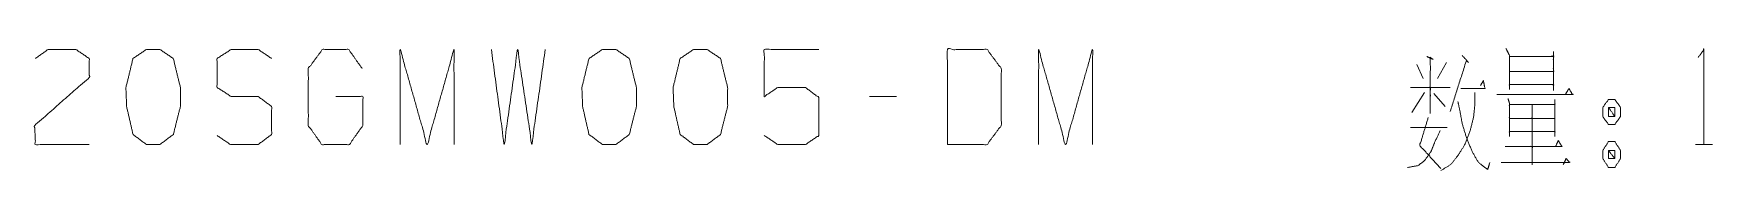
# Model space of a CAD drawing. Header units: millimetres. Extents: x 2210 to 79821, y -19430 to 2344.
# Drawn here: x 8936.57 to 8978.48, y 1554.81 to 1557.88 of the extents above; entities that cross this region are included whole.
import ezdxf

# ---------------------------------------------------------------- set-up
doc = ezdxf.new("R2010")
doc.units = ezdxf.units.MM
doc.layers.add('101', color=7, linetype='Continuous', true_color=0xffffff)

msp = doc.modelspace()

# ---------------------------------------------------------------- linework, layer by layer
at = {"layer": '101', "color": 72, "linetype": 'Continuous', "lineweight": 18}
for p, q in [((8971.099, 1557.456), (8971.258, 1557.106)), ((8971.841, 1557.506), (8971.612, 1557.106)), ((8958.112, 1556.656), (8957.44, 1556.656)), ((8971.293, 1556.756), (8970.975, 1556.256)), ((8971.523, 1556.731), (8971.806, 1556.406)), ((8970.94, 1555.881), (8971.859, 1555.881)), ((8978.052, 1555.456), (8978.476, 1555.456))]:
    msp.add_line(p, q, dxfattribs=at)
for points, knots in [([(8936.616, 1557.606), (8936.934, 1557.831), (8937.624, 1557.831), (8937.959, 1557.606), (8937.959, 1557.131), (8936.598, 1555.931), (8936.616, 1555.456), (8937.959, 1555.456)], [0, 0, 0.069694, 0.192979, 0.265274, 0.350227, 0.67474, 0.759752, 1, 1]), ([(8939.723, 1555.456), (8940.059, 1555.706), (8940.236, 1556.406), (8940.236, 1556.881), (8940.059, 1557.606), (8939.723, 1557.831), (8939.387, 1557.831), (8939.052, 1557.606), (8938.875, 1556.881), (8938.893, 1556.406), (8939.052, 1555.706), (8939.387, 1555.456), (8939.723, 1555.456)], [0, 0, 0.067527, 0.183972, 0.260584, 0.380944, 0.446143, 0.500306, 0.565505, 0.685864, 0.762529, 0.87831, 0.945837, 1, 1]), ([(8941.151, 1555.681), (8941.487, 1555.456), (8942.176, 1555.456), (8942.512, 1555.706), (8942.512, 1556.406), (8942.176, 1556.656), (8941.505, 1556.656), (8941.151, 1556.881), (8941.151, 1557.606), (8941.505, 1557.831), (8942.176, 1557.831), (8942.512, 1557.606)], [0, 0, 0.068034, 0.184053, 0.254519, 0.372335, 0.442801, 0.555845, 0.62637, 0.748394, 0.818919, 0.931963, 1, 1]), ([(8944.117, 1556.656), (8944.789, 1556.656), (8944.789, 1555.931), (8944.453, 1555.456), (8943.764, 1555.456), (8943.428, 1555.931), (8943.428, 1557.356), (8943.781, 1557.831), (8944.435, 1557.831), (8944.771, 1557.356)], [0, 0, 0.103295, 0.214796, 0.304262, 0.410275, 0.49974, 0.718896, 0.809956, 0.910534, 1, 1]), ([(8945.722, 1555.456), (8945.722, 1557.831), (8946.394, 1555.456), (8947.065, 1557.831), (8947.065, 1555.456)], [0, 0, 0.245192, 0.5, 0.754808, 1, 1]), ([(8947.998, 1557.831), (8948.317, 1555.456), (8948.652, 1557.831), (8949.006, 1555.456), (8949.342, 1557.831)], [0, 0, 0.249746, 0.499742, 0.750003, 1, 1]), ([(8951.106, 1555.456), (8951.441, 1555.706), (8951.618, 1556.406), (8951.618, 1556.881), (8951.441, 1557.606), (8951.106, 1557.831), (8950.77, 1557.831), (8950.434, 1557.606), (8950.257, 1556.881), (8950.275, 1556.406), (8950.434, 1555.706), (8950.77, 1555.456), (8951.106, 1555.456)], [0, 0, 0.067527, 0.183972, 0.260584, 0.380944, 0.446143, 0.500306, 0.565505, 0.685864, 0.762529, 0.87831, 0.945837, 1, 1]), ([(8953.382, 1555.456), (8953.718, 1555.706), (8953.895, 1556.406), (8953.895, 1556.881), (8953.718, 1557.606), (8953.382, 1557.831), (8953.046, 1557.831), (8952.71, 1557.606), (8952.534, 1556.881), (8952.551, 1556.406), (8952.71, 1555.706), (8953.046, 1555.456), (8953.382, 1555.456)], [0, 0, 0.067527, 0.183973, 0.260585, 0.380944, 0.446144, 0.500307, 0.565506, 0.685865, 0.76253, 0.87831, 0.945837, 1, 1]), ([(8954.81, 1555.681), (8955.146, 1555.456), (8955.835, 1555.456), (8956.171, 1555.681), (8956.171, 1556.631), (8955.835, 1556.881), (8955.146, 1556.881), (8954.81, 1556.656), (8954.81, 1557.831), (8956.171, 1557.831)], [0, 0, 0.062227, 0.168342, 0.230571, 0.376816, 0.441267, 0.547382, 0.609609, 0.79049, 1, 1]), ([(8959.381, 1555.456), (8960.371, 1555.456), (8960.724, 1555.931), (8960.724, 1557.356), (8960.371, 1557.831), (8959.381, 1557.831), (8959.381, 1555.456)], [0, 0, 0.142136, 0.227161, 0.43179, 0.516815, 0.658951, 1, 1]), ([(8961.657, 1555.456), (8961.657, 1557.831), (8962.329, 1555.456), (8963.001, 1557.831), (8963.001, 1555.456)], [0, 0, 0.245192, 0.5, 0.754808, 1, 1]), ([(8971.346, 1557.656), (8971.506, 1557.581), (8971.435, 1557.631), (8971.435, 1556.231), (8971.435, 1556.881), (8970.94, 1556.881), (8971.93, 1556.881)], [0, 0, 0.046317, 0.069125, 0.437819, 0.608999, 0.739331, 1, 1]), ([(8972.23, 1557.681), (8972.389, 1557.506), (8972.336, 1557.556), (8971.93, 1556.281)], [0, 0, 0.14354, 0.187781, 1, 1]), ([(8973.322, 1557.856), (8973.411, 1557.681), (8973.411, 1556.831), (8973.411, 1556.956), (8974.507, 1556.956), (8974.507, 1556.806), (8974.507, 1557.781), (8974.507, 1557.656), (8973.411, 1557.656), (8974.507, 1557.656), (8974.507, 1557.281), (8973.411, 1557.281)], [0, 0, 0.027306, 0.1457, 0.16311, 0.315748, 0.336641, 0.472445, 0.489856, 0.642493, 0.79513, 0.847363, 1, 1]), ([(8978.123, 1557.631), (8978.264, 1557.831), (8978.264, 1555.456)], [0, 0, 0.093491, 1, 1]), ([(8972.195, 1556.856), (8972.796, 1556.856), (8972.76, 1557.056), (8972.69, 1556.931)], [0, 0, 0.634136, 0.84846, 1, 1]), ([(8973.093, 1556.706), (8974.984, 1556.706), (8974.896, 1556.856), (8974.807, 1556.706)], [0, 0, 0.844516, 0.922256, 1, 1]), ([(8972.548, 1556.756), (8972.548, 1556.456), (8972.513, 1556.131), (8972.425, 1555.781), (8972.283, 1555.431), (8972.124, 1555.181), (8971.947, 1554.956), (8971.7, 1554.806)], [0, 0, 0.134096, 0.280226, 0.441582, 0.610315, 0.742769, 0.870658, 1, 1]), ([(8972.124, 1556.531), (8972.177, 1556.281), (8972.23, 1555.981), (8972.336, 1555.631), (8972.478, 1555.281), (8972.637, 1555.006), (8972.867, 1554.831), (8972.92, 1555.006)], [0, 0, 0.122117, 0.267686, 0.442437, 0.622811, 0.774617, 0.912627, 1, 1]), ([(8973.375, 1556.606), (8973.411, 1556.481), (8973.411, 1555.656), (8973.411, 1555.781), (8974.542, 1555.781), (8974.542, 1555.656), (8974.542, 1556.581), (8974.542, 1556.456), (8973.411, 1556.456), (8973.411, 1556.106), (8974.542, 1556.106), (8973.976, 1556.106), (8973.976, 1556.456), (8973.976, 1554.956), (8973.976, 1555.406), (8973.305, 1555.406), (8974.719, 1555.406), (8974.63, 1555.556), (8974.56, 1555.406)], [0, 0, 0.011506, 0.084582, 0.095654, 0.195852, 0.206924, 0.288857, 0.299929, 0.400127, 0.431129, 0.531327, 0.581425, 0.612427, 0.745292, 0.785151, 0.844644, 0.96989, 0.985311, 1, 1]), ([(8976.041, 1556.581), (8975.882, 1556.581), (8975.74, 1556.381), (8975.74, 1556.156), (8975.882, 1555.956), (8976.041, 1555.956), (8976.182, 1556.156), (8976.182, 1556.381), (8976.041, 1556.581)], [0, 0, 0.091012, 0.231141, 0.359867, 0.499993, 0.591006, 0.731139, 0.859864, 1, 1]), ([(8971.382, 1556.131), (8971.17, 1555.431), (8971.7, 1554.856)], [0, 0, 0.483235, 1, 1]), ([(8975.882, 1556.156), (8976.041, 1556.156), (8975.882, 1556.381), (8975.882, 1556.156)], [0, 0, 0.241164, 0.658904, 1, 1]), ([(8976.041, 1556.156), (8976.041, 1556.381), (8975.882, 1556.381)], [0, 0, 0.585813, 1, 1]), ([(8971.682, 1555.806), (8971.541, 1555.506), (8971.452, 1555.281), (8971.293, 1555.056), (8971.134, 1554.931), (8970.869, 1554.881)], [0, 0, 0.251052, 0.434042, 0.642623, 0.795772, 1, 1]), ([(8976.182, 1555.306), (8976.041, 1555.531), (8975.882, 1555.531), (8975.74, 1555.306), (8975.74, 1555.106), (8975.882, 1554.881), (8976.041, 1554.881), (8976.182, 1555.106), (8976.182, 1555.306)], [0, 0, 0.149202, 0.238517, 0.387712, 0.5, 0.649195, 0.73851, 0.887712, 1, 1]), ([(8975.882, 1555.306), (8975.882, 1555.106), (8976.041, 1555.106)], [0, 0, 0.556976, 1, 1]), ([(8976.041, 1555.306), (8975.882, 1555.306), (8976.041, 1555.106), (8976.041, 1555.306)], [0, 0, 0.258824, 0.674604, 1, 1]), ([(8973.199, 1555.006), (8974.913, 1555.006), (8974.825, 1555.106), (8974.754, 1554.956)], [0, 0, 0.85138, 0.91765, 1, 1])]:
    msp.add_open_spline(points, degree=1, knots=knots, dxfattribs=at)

doc.saveas('drawing.dxf')
